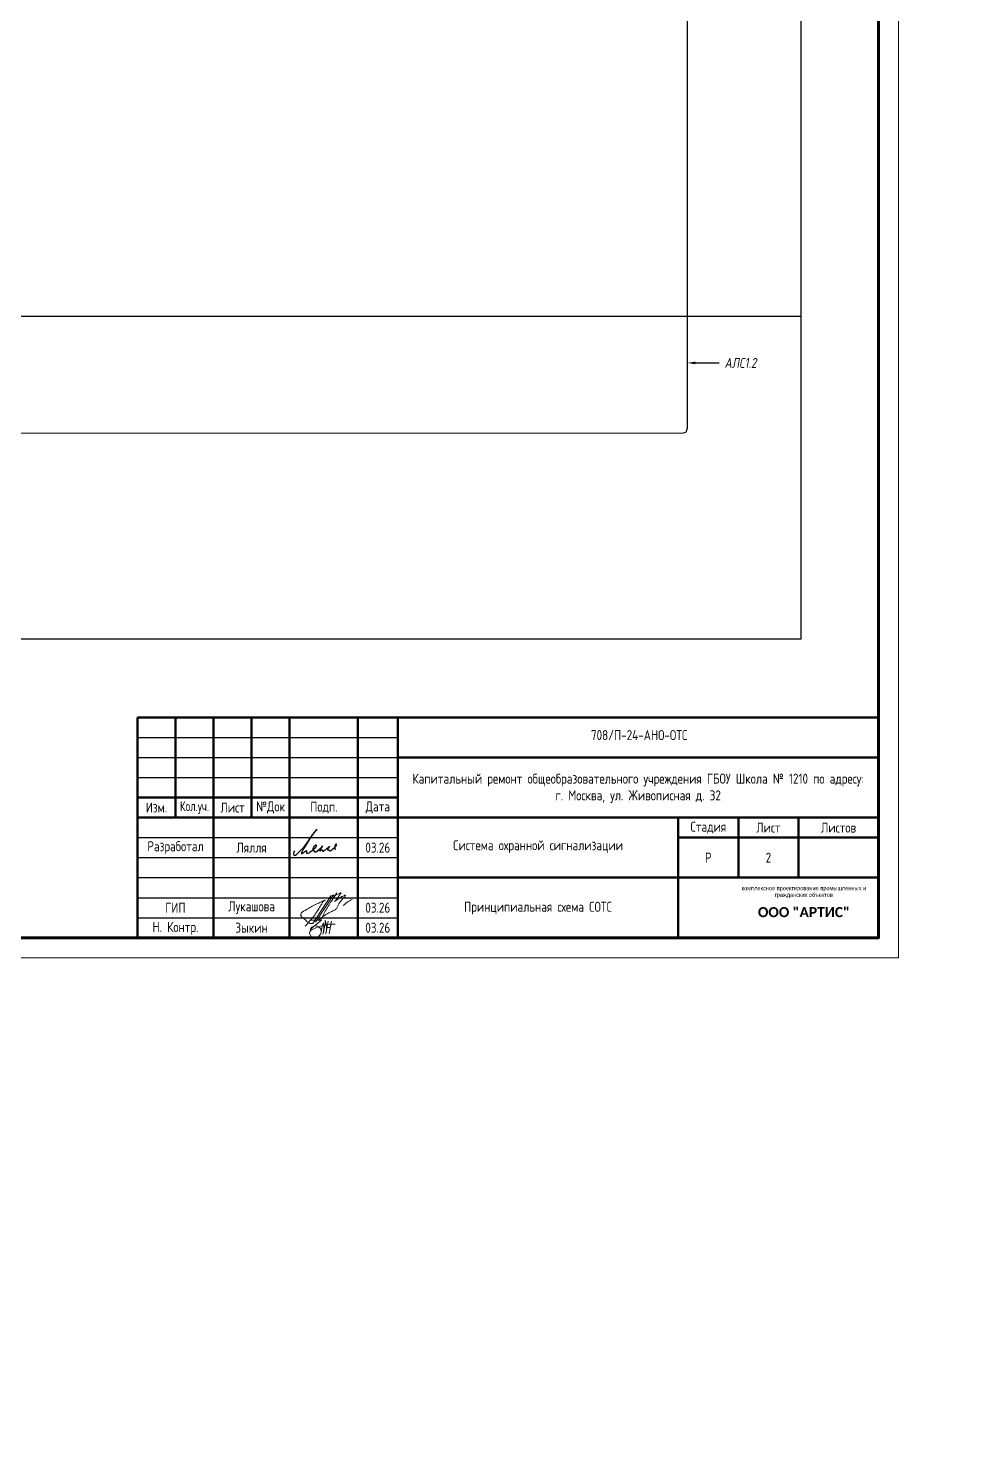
# Model space of a CAD drawing. Header units: millimetres. Extents: x -259793 to 1187961, y -549744 to 43070.
# Drawn here: x 634975 to 658376, y -49916 to -14713 of the extents above; entities that cross this region are included whole.
import ezdxf
from ezdxf import colors
from ezdxf.entities.mleader import LeaderData, LeaderLine
from ezdxf.enums import TextEntityAlignment as Align
from ezdxf.math import Vec2, Vec3

# ---------------------------------------------------------------- set-up
doc = ezdxf.new("R2010")
doc.units = ezdxf.units.MM
for name, color, linetype in [('__НАДПИСИ', 7, 'Continuous'), ('RC-Таблицы', 7, 'Continuous'), ('СОТ', 7, 'Continuous'), ('стена', 20, 'Continuous')]:
    doc.layers.add(name, color=color, linetype=linetype)
for name, color, linetype, lineweight in [('__ФОРМАТ', 7, 'Continuous', 40), ('RC-Выноски', 7, 'Continuous', 0), ('RC-Линии_связи-Адресные', 5, 'Continuous', 30), ('Подписи', 7, 'Continuous', 13)]:
    doc.layers.add(name, color=color, linetype=linetype, lineweight=lineweight)
doc.layers.add('Границы листа', color=7, linetype='Continuous', lineweight=0, plot=False)
doc.layers.add('ОФ_подписи', color=5, linetype='Continuous', lineweight=13, true_color=0x0000ff)
doc.styles.add('GOST 2.304 type A', font='', dxfattribs={"height": 250})
doc.styles.add('ISOCPEUR', font='isocpeur.ttf', dxfattribs={"width": 0.9, "height": 350})
doc.styles.add('RubezhCAD', font='', dxfattribs={"oblique": 10})
doc.styles.get("Standard").update_dxf_attribs({"font": ''})
doc.styles.add('ГОСТ 2.304', font='')
doc.styles.get('GOST 2.304 type A').set_extended_font_data('GOST 2.304 type A')
doc.styles.get('RubezhCAD').set_extended_font_data('GOST type A')
doc.styles.get('Standard').set_extended_font_data('GOST type B')
doc.styles.get('ГОСТ 2.304').set_extended_font_data('GOST 2.304 type A')
doc.dimstyles.get("Standard").update_dxf_attribs({"dimtxt": 0.18, "dimasz": 0.18, "dimexe": 0.18, "dimexo": 0.0625, "dimgap": 0.09, "dimtad": 0, "dimtih": 1, "dimtoh": 1, "dimdec": 4, "dimzin": 0, "dimdsep": 46, "dimtxsty": 'Standard', "dimcen": 0.09, "dimadec": 0, "dimazin": 0, "dimtfac": 1, "dimtdec": 4, "dimtofl": 0, "dimtmove": 0, "dimatfit": 3, "dimfxl": 1, "dimtolj": 1, "dimtzin": 0, "dimarcsym": 0})

# ---------------------------------------------------------------- blocks, each defined once
blk = doc.blocks.new('*U1002')
at = {"lineweight": -2}
blk.add_lwpolyline([(20, 5), (836, 5), (836, 589), (20, 589)], close=True, dxfattribs=at)
at = {"layer": 'Границы листа'}
blk.add_lwpolyline([(841, 0), (0, 0), (0, 594), (841, 594)], close=True, dxfattribs=at)
at = {"lineweight": 13, "oblique": 10, "flags": 8}
blk.add_attdef('ФОРМАТ', (801.94, 1.12), '', height=3, dxfattribs=at)
blk = doc.blocks.new('П_Зыкин')
at = {"layer": 'ОФ_подписи', "color": 5, "ltscale": 100, "transparency": 33554687}
for p, q in [((142, 249), (62, -174)), ((102, 37), (218, 37)), ((258, 249), (178, -174))]:
    blk.add_line(p, q, dxfattribs=at)
blk.add_lwpolyline([(-462, 273), (-74, 273), (-446, -30)], dxfattribs=at)
for centre, radius, start, end in [((-271, -94), 186, 314.2393, 159.9348), ((345, -1372), 1523, 88.8758, 117.8788), ((1109, -252), 1204, 158.7593, 174.231), ((-1024, 224), 1068, 337.8144, 2.8859), ((-849, 72), 852, 342.8308, 7.4815), ((-9, 182), 4.48, 8.9691, 155.6551), ((-643, 22), 732, 344.4555, 20.462), ((-318, -169), 151, 108.7568, 173.4251), ((-287, -115), 185, 191.5358, 322.3512)]:
    blk.add_arc(centre, radius, start, end, dxfattribs=at)
blk = doc.blocks.new('П_Лукашова')
at = {"layer": 'ОФ_подписи', "color": 5}
for p, q in [((286, 371), (-156, -307)), ((283, 370), (218, 338)), ((221, 339), (-221, -339))]:
    blk.add_line(p, q, dxfattribs=at)
for points in [[(366, 415), (236, 213), (85, -37), (-50, -300)], [(221, 301), (344, 360), (434, 401), (475, 416), (464, 395), (420, 336), (342, 232), (310, 203), (337, 221), (420, 283), (490, 322), (558, 352), (576, 358), (491, 240), (403, 113), (374, 49), (360, 20)], [(-221, -339), (-276, -344), (-368, -289), (-446, -221), (-505, -166), (-522, -116), (-412, -16), (-295, 56), (-173, 120), (-49, 179), (33, 216), (87, 237), (52, 221), (11, 167), (-59, 51), (-126, -52), (-177, -132), (-256, -231), (-409, -409)], [(360, 20), (294, -18), (203, -65), (91, -124), (-73, -248)], [(530, 102), (646, 199), (748, 254)]]:
    blk.add_spline(points, degree=3, dxfattribs=at)
blk = doc.blocks.new('штамп')
at = {"layer": '__ФОРМАТ', "linetype": 'Continuous', "lineweight": 50}
for p, q in [((531929, 45357), (531929, 50857)), ((531929, 50857), (550429, 50857)), ((532879, 48357), (532879, 50857)), ((533829, 45357), (533829, 50857)), ((534779, 48357), (534779, 50857)), ((535729, 45357), (535729, 50857)), ((537429, 45357), (537429, 50857)), ((538429, 45357), (538429, 50857)), ((550429, 45357), (550429, 50857)), ((538429, 49857), (550429, 49857)), ((531929, 48857), (538429, 48857)), ((531929, 48357), (550429, 48357)), ((545429, 45357), (545429, 48357)), ((546929, 46857), (546929, 48357)), ((548429, 46857), (548429, 48357)), ((545429, 47857), (550429, 47857)), ((538429, 46857), (550429, 46857)), ((531929, 45357), (550429, 45357))]:
    blk.add_line(p, q, dxfattribs=at)
at = {"layer": '__ФОРМАТ', "linetype": 'Continuous', "lineweight": -2}
for p, q in [((531929, 50357), (538429, 50357)), ((531929, 49857), (538429, 49857)), ((531929, 49357), (538429, 49357)), ((531929, 48857), (538429, 48857)), ((531929, 47857), (538429, 47857)), ((531929, 47357), (538429, 47357)), ((531929, 46857), (538429, 46857)), ((538429, 46857), (550429, 46857)), ((531929, 46357), (538429, 46357)), ((531929, 45857), (538429, 45857))]:
    blk.add_line(p, q, dxfattribs=at)
at = {"layer": 'Подписи', "color": 5, "lineweight": 25}
blk.add_lwpolyline([(535847, 47525), (535833, 47500), (535823, 47461), (535824, 47440), (535829, 47423), (535840, 47414), (535857, 47413), (535876, 47421), (535897, 47435), (535917, 47454), (536005, 47539), (536088, 47624), (536142, 47690), (536203, 47776), (536266, 47874), (536323, 47953), (536362, 48009), (536395, 48059), (536405, 48060), (536397, 48045), (536295, 47925), (536205, 47790), (536095, 47603), (536059, 47544), (536038, 47506), (536029, 47485), (536027, 47473), (536027, 47462), (536031, 47457), (536037, 47454), (536045, 47456), (536057, 47466), (536072, 47479), (536107, 47506), (536133, 47525), (536147, 47532), (536152, 47532), (536153, 47529), (536150, 47520), (536147, 47504), (536146, 47491), (536148, 47479), (536150, 47471), (536157, 47465), (536166, 47462), (536178, 47464), (536189, 47469), (536215, 47480), (536240, 47498), (536281, 47529), (536306, 47550), (536324, 47567), (536342, 47582), (536372, 47609), (536388, 47629), (536397, 47646), (536399, 47657), (536398, 47666), (536393, 47671), (536383, 47671), (536372, 47667), (536356, 47653), (536336, 47632), (536323, 47612), (536313, 47599), (536309, 47587), (536310, 47579), (536315, 47575), (536326, 47579), (536335, 47585), (536344, 47592), (536348, 47595), (536352, 47596), (536354, 47595), (536355, 47592), (536349, 47583), (536342, 47575), (536334, 47561), (536326, 47547), (536322, 47538), (536320, 47531), (536321, 47523), (536325, 47519), (536328, 47519), (536333, 47524), (536338, 47527), (536344, 47526), (536346, 47520), (536351, 47508), (536355, 47498), (536359, 47493), (536366, 47491), (536375, 47491), (536385, 47497), (536412, 47513), (536436, 47532), (536466, 47559), (536491, 47583), (536517, 47607), (536529, 47621), (536545, 47642), (536547, 47643), (536546, 47644), (536543, 47644), (536541, 47642), (536538, 47637), (536499, 47577), (536491, 47558), (536482, 47544), (536480, 47535), (536479, 47529), (536481, 47524), (536483, 47522), (536489, 47523), (536494, 47526), (536502, 47532), (536512, 47539), (536522, 47544), (536530, 47548), (536541, 47549), (536547, 47546), (536550, 47541), (536551, 47531), (536552, 47525), (536553, 47521), (536558, 47517), (536562, 47515), (536568, 47515), (536575, 47517), (536583, 47523), (536596, 47533), (536617, 47547), (536636, 47561), (536659, 47583), (536688, 47609), (536702, 47620), (536713, 47630), (536721, 47636), (536727, 47641), (536727, 47643), (536726, 47644), (536723, 47643), (536720, 47638), (536715, 47629), (536693, 47594), (536681, 47575), (536676, 47566), (536674, 47557), (536677, 47551), (536679, 47547), (536684, 47546), (536689, 47549), (536695, 47552), (536700, 47554), (536709, 47554), (536716, 47551), (536717, 47545), (536719, 47535), (536721, 47527), (536725, 47524), (536731, 47520), (536741, 47523), (536747, 47528), (536757, 47534), (536779, 47550), (536809, 47572), (536842, 47600), (536865, 47623), (536880, 47642), (536895, 47664), (536899, 47675), (536901, 47684), (536898, 47689), (536891, 47693), (536881, 47689), (536873, 47682), (536862, 47668), (536856, 47654), (536855, 47638), (536856, 47622), (536856, 47598), (536858, 47583), (536860, 47572), (536864, 47560), (536871, 47551)], dxfattribs=at)
at = {"layer": 'ОФ_подписи'}
for name, p, xscale, yscale, zscale in [('П_Лукашова', (536533, 46057), 1.010226427429054, 1.010226427429054, 1.010226427429054), ('П_Зыкин', (536581, 45585), 0.7621923841183493, 0.7621923841183493, 0.7621923841183493)]:
    blk.add_blockref(name, p, dxfattribs=dict(at, xscale=xscale, yscale=yscale, zscale=zscale))
at = {"transparency": 33554687, "attachment_point": 5, "style": 'ГОСТ 2.304'}
for s, insert, char_height, width in [('{\\fArial|b0|i0|c204|p34;комплексное проектирование промышленных и гражданских объектов}', (548563, 46495), 100, 3372.21), ('{\\fCorbel Light|b1|i0|c204|p34;ООО "АРТИС"}', (548563, 45995), 250, 4171.2)]:
    blk.add_mtext(s, dxfattribs=dict(at, insert=insert, char_height=char_height, width=width))
at = {"layer": '__НАДПИСИ', "lineweight": 9, "ltscale": 2, "style": 'ISOCPEUR', "flags": 1}
blk.add_attdef('NOTATION', (548864, 51134), '', height=250, dxfattribs=at)
at = {"layer": '__НАДПИСИ', "lineweight": 9, "ltscale": 2, "style": 'RubezhCAD', "oblique": 10}
blk.add_attdef('SHEET', text='', height=250, dxfattribs=at).set_placement((547679, 47357), align=Align.MIDDLE_CENTER)
at = {"layer": '__ФОРМАТ', "color": 7, "linetype": 'Continuous', "lineweight": 20, "char_height": 250, "attachment_point": 5, "style": 'GOST 2.304 type A'}
for s, insert, width in [('Капитальный ремонт общеобразовательного учреждения ГБОУ Школа № 1210 по адресу:      \\Pг. Москва, ул. Живописная д. 32', (544429, 49085), 12000), ('\\pi-7.5,l7.5,t7.5;{\\W0.9;\\C256;Кол.уч.}', (533354, 48607), 950)]:
    blk.add_mtext(s, dxfattribs=dict(at, insert=insert, width=width))
for s, insert, width, line_spacing_factor in [('\\pi-7.5,l7.5,t7.5;{\\C256;Изм.}', (532404, 48607), 950, 1.2), ('\\pi-7.5,l7.5,t7.5;{\\C256;Лист}', (534304, 48607), 950, 1.2), ('\\pi-7.5,l7.5,t7.5;{\\C256;№Док}', (535254, 48607), 950, 1.2), ('\\pi-7.5,l7.5,t7.5;{\\C256;Подп.}', (536584, 48607), 1710.72, 1.2), ('\\pi-7.5,l7.5,t7.5;{\\C256;Дата}', (537929, 48607), 1000, 1.2), ('\\pi-7.5,l7.5,t7.5;{\\C256;Стадия}', (546179, 48107), 1500, 1.2), ('\\pi-7.5,l7.5,t7.5;{\\C256;Лист}', (547679, 48107), 1500, 1.2), ('\\pi-7.5,l7.5,t7.5;{\\C256;Листов}', (549429, 48107), 2000, 1.2), ('\\pi-7.5,l7.5,t7.5;{\\C256;Разработал}', (532879, 47607), 1900, 1.2), ('{\\C256;Лялля}', (534779, 47607), 1900, 1.2), ('{\\C256;03.26}', (537929, 47607), 1000, 1.2), ('Система охранной сигнализации ', (541929, 47632), 6828.82, 0.85), ('\\pi-750,l750,t750;{\\C256;Р}', (546179, 47357), 1500, 1.2), ('\\pi-7.5,l7.5,t7.5;{\\C256;ГИП}', (532879, 46107), 1900, 1.2), ('{\\C256;Лукашова}', (534779, 46107), 1900, 1.2), ('{\\C256;03.26}', (537929, 46107), 1000, 1.2), ('{\\C256;Н. Контр. }', (532879, 45592), 1900, 1.2), ('\\pi-750,l750,t750;{\\C256;Зыкин}', (534779, 45607), 1900, 1.2), ('{\\C256;03.26}', (537929, 45607), 1000, 1.2)]:
    blk.add_mtext(s, dxfattribs=dict(at, insert=insert, width=width, line_spacing_factor=line_spacing_factor))
at = {"layer": 'стена', "color": 18, "true_color": 0x000000, "insert": (543249, 50539), "char_height": 250, "width": 3851.47, "attachment_point": 1, "style": 'GOST 2.304 type A'}
blk.add_mtext('708/П-24-АНО-ОТС', dxfattribs=at)
blk = doc.blocks.new('*D1149')
at = {"color": 0, "lineweight": -2, "transparency": 16777216}
blk.add_arc((782248, -18373), 3442, 282.12, 343.7661, dxfattribs=at)
at = {"color": 0, "transparency": 16777216}
for points in [[(785513, -19325), (785593, -19346), (785614, -19093)], [(782978, -21780), (782964, -21698), (782725, -21782)]]:
    blk.add_solid(points, dxfattribs=at)
at = {"layer": 'Defpoints', "color": 0, "transparency": 16777216}
for p in [(782248, -18373), (782248, -18373), (787451, -19486), (785054, -20367), (782833, -22558)]:
    blk.add_point(p, dxfattribs=at)

msp = doc.modelspace()

# ---------------------------------------------------------------- linework, layer by layer
at = {"layer": 'RC-Линии_связи-Адресные'}
for p, q in [((651423.60969, 2356.68263), (651423.60969, -24712.56412)), ((615527.06601, -24831.98119), (651323.66393, -24812.5641))]:
    msp.add_line(p, q, dxfattribs=at)
msp.add_arc((651323.60969, -24712.56412), 100, 270.031078843, 0, dxfattribs=at)
at = {"layer": 'RC-Таблицы', "ltscale": 0.01}
for p, q in [((654258.60107, 15024.75556), (654258.60107, -29959.89135)), ((575632.0698, -21895.65369), (654258.60107, -21895.65369)), ((654258.60107, -29959.89135), (575632.0698, -29959.89135))]:
    msp.add_line(p, q, dxfattribs=at)

# ---------------------------------------------------------------- block references
at = {"layer": '__ФОРМАТ', "lineweight": 60, "xscale": 99.9999999999996, "yscale": 99.9999999999996, "zscale": 99.9999999999996}
msp.add_blockref('*U1002', (572599.91172, -37911.62667), dxfattribs=at)
at = {"layer": 'СОТ'}
msp.add_blockref('штамп', (105771.28792, -82768.66333), dxfattribs=at)

# ---------------------------------------------------------------- texts
at = {"layer": 'СОТ', "char_height": 250, "attachment_point": 5, "style": 'GOST 2.304 type A'}
for s, insert, width in [('2', (653449.91172, -35411.62667), 1500), ('Принципиальная схема СОТС', (647699.91172, -36673.31474), 7000)]:
    msp.add_mtext(s, dxfattribs=dict(at, insert=insert, width=width))

# ---------------------------------------------------------------- next in the draw order: leaders
at = {"layer": 'RC-Выноски', "ltscale": 0.01}
ml = msp.add_multileader_mtext('Standard', dxfattribs=at)
ml.set_content('АЛС1.2', color=256, style='RubezhCAD')
ml.set_leader_properties()
ml.build(insert=Vec2(0, 0))
ml.multileader.update_dxf_attribs({"has_text_frame": 1, "text_right_attachment_type": 2, "dogleg_length": 2, "arrow_head_size": 200, "scale": 100})
ctx = ml.context
ctx.base_point, ctx.scale, ctx.char_height, ctx.arrow_head_size, ctx.landing_gap_size, ctx.plane_origin = Vec3(652216.74938, -23065.5311), 100, 250, 200, 100, Vec3(606055.59496, -209038.82075)
ctx.right_attachment, ctx.text_align_type = 2, 1
notes = []
notes.append((ctx, [(0, (1, 1, 0), (652016.74938, -23065.5311), (1, 0), 200, [(0, [(651423.60969, -23066.709)], 0, [])])]))
ctx.mtext.insert, ctx.mtext.alignment, ctx.mtext.flow_direction = Vec3(652754.58113, -22940.5311), 2, 5
ctx.mtext.has_bg_fill, ctx.mtext.bg_color, ctx.mtext.bg_scale_factor, ctx.mtext.bg_transparency, ctx.mtext.use_window_bg_color = 1, -1027028792, 1.5, 0, 1
for ctx, leaders in notes:
    for number, flags, end, landing, length, lines in leaders:
        leader = LeaderData()
        leader.index, (leader.has_last_leader_line, leader.has_dogleg_vector, leader.attachment_direction) = number, flags
        leader.last_leader_point, leader.dogleg_vector, leader.dogleg_length = Vec3(end), Vec3(landing), length
        for number, points, colour, breaks in lines:
            line = LeaderLine()
            line.index, line.vertices, line.color, line.breaks = number, Vec3.list(points), colors.encode_raw_color(colour), breaks
            leader.lines.append(line)
        ctx.leaders.append(leader)

# ---------------------------------------------------------------- next in the draw order: dimensions: what is measured, and where the dimension line sits
at = {"transparency": 33554687}
dim = msp.add_angular_dim_2l(base=(785054.12895, -20366.9641), line1=((782248.31348, -18373.33449), (782833.32477, -22558.41931)), line2=((782248.31348, -18373.33449), (787450.97243, -19485.97555)), text=' ', dimstyle='Standard', override={"dimtxt": 250, "dimasz": 250, "dimgap": 40}, dxfattribs=at)
dim.commit()
dim.dimension.update_dxf_attribs({"geometry": '*D1149', "text_midpoint": (560808.81109, -549743.82762)})

doc.saveas('drawing.dxf')
